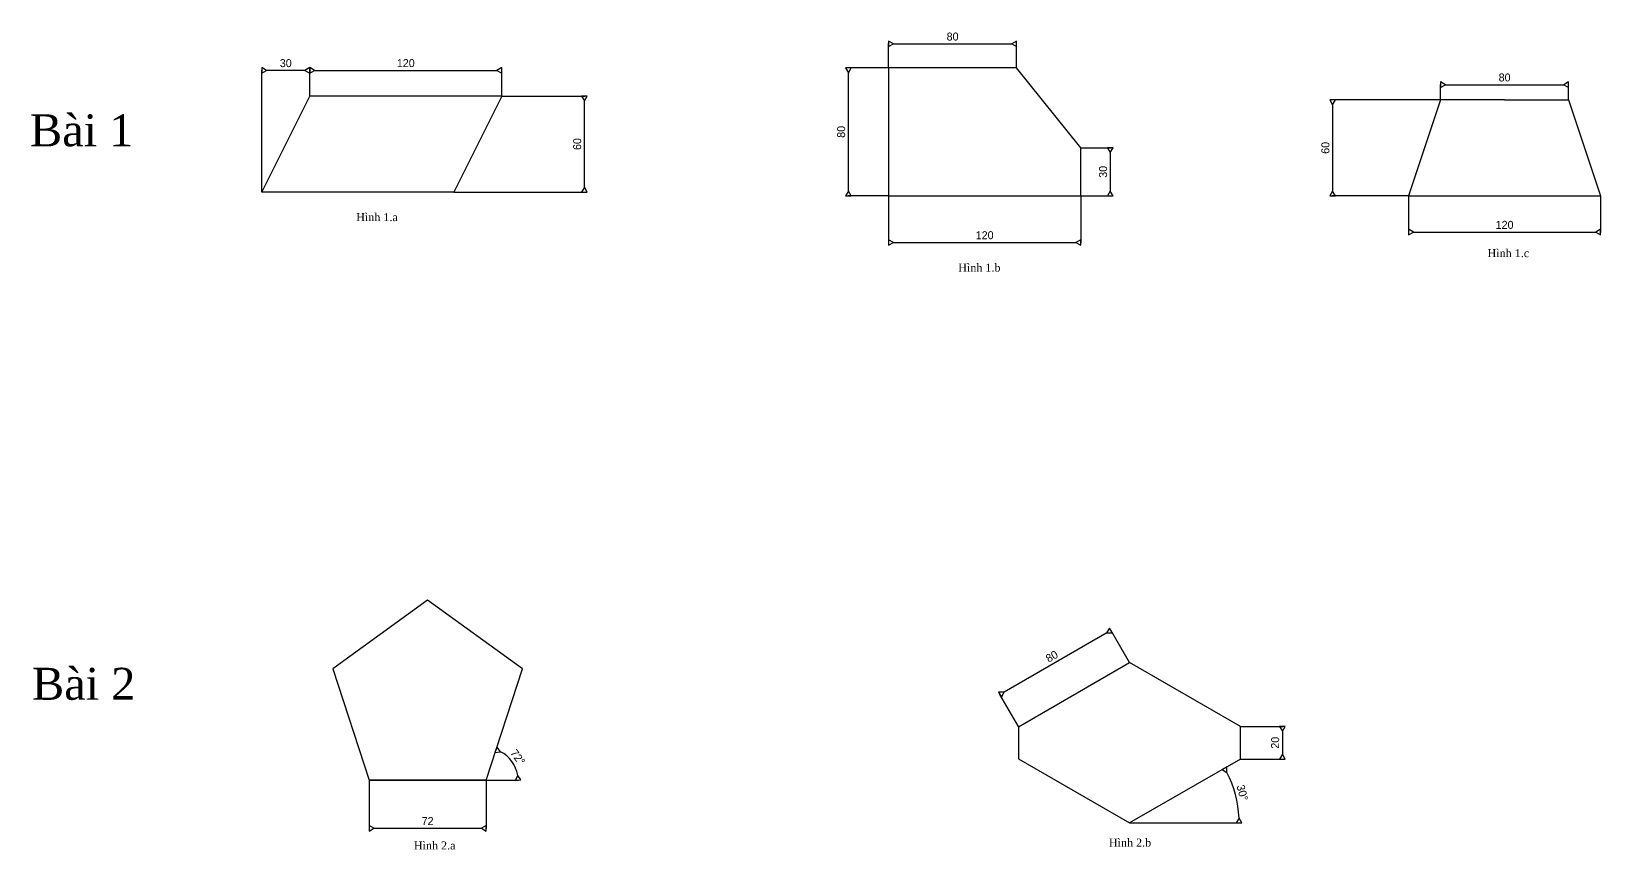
# Model space of a CAD drawing. Header units: inches. Extents: x 90 to 18020, y 90 to 97676.
# Drawn here: x 6139 to 7120, y 97150 to 97661 of the extents above; entities that cross this region are included whole.
import ezdxf

# ---------------------------------------------------------------- set-up
doc = ezdxf.new("R2010")
doc.units = ezdxf.units.IN
doc.header["$MEASUREMENT"] = 0
doc.layers.add('Line1', color=7, linetype='Continuous', lineweight=30)
doc.styles.add('Text1', font='times.ttf')
doc.dimstyles.new('Style1', dxfattribs={"dimtxt": 5, "dimasz": 3, "dimexe": 0.18, "dimexo": 0.0625, "dimgap": 2, "dimtad": 1, "dimtoh": 1, "dimdec": 0, "dimzin": 0, "dimdsep": 46, "dimtxsty": 'Standard', "dimblk": 'DATUMBLANK', "dimcen": 1, "dimadec": 0, "dimazin": 0, "dimtfac": 1, "dimtdec": 0, "dimtofl": 0, "dimtmove": 0, "dimatfit": 1, "dimfxl": 1, "dimtolj": 1, "dimtzin": 0, "dimarcsym": 2})

# ---------------------------------------------------------------- blocks, each defined once
blk = doc.blocks.new('_DatumBlank')
at = {"color": 0, "linetype": 'ByBlock', "lineweight": -2}
for p, q in [((0, 0.58), (-1, 0)), ((-1, 0), (0, -0.58)), ((0, -0.58), (0, 0.58))]:
    blk.add_line(p, q, dxfattribs=at)
blk = doc.blocks.new('*D2')
at = {"color": 0, "lineweight": -2, "transparency": 16777216}
for p, q in [((6313.43, 97621.02), (6313.43, 97637.23)), ((6316.43, 97637.05), (6430.43, 97637.05)), ((6433.43, 97621.02), (6433.43, 97637.23))]:
    blk.add_line(p, q, dxfattribs=at)
at = {"layer": 'Defpoints', "color": 0, "transparency": 16777216}
for p in [(6433.43, 97637.05), (6313.43, 97620.96), (6433.43, 97620.96)]:
    blk.add_point(p, dxfattribs=at)
at = {"color": 0, "lineweight": -2, "transparency": 16777216, "xscale": 3, "yscale": 3, "zscale": 3, "rotation": 180}
blk.add_blockref('_DatumBlank', (6313.43, 97637.05), dxfattribs=at)
at = {"color": 0, "lineweight": -2, "transparency": 16777216, "xscale": 3, "yscale": 3, "zscale": 3}
blk.add_blockref('_DatumBlank', (6433.43, 97637.05), dxfattribs=at)
at = {"color": 0, "transparency": 16777216, "insert": (6373.43, 97641.55), "char_height": 5, "attachment_point": 5}
blk.add_mtext('\\A1;120', dxfattribs=at)
blk = doc.blocks.new('*D6')
at = {"color": 0, "lineweight": -2, "transparency": 16777216}
for p, q in [((6433.49, 97620.96), (6485.26, 97620.96)), ((6485.08, 97563.96), (6485.08, 97617.96)), ((6403.49, 97560.96), (6485.26, 97560.96))]:
    blk.add_line(p, q, dxfattribs=at)
at = {"layer": 'Defpoints', "color": 0, "transparency": 16777216}
for p in [(6433.43, 97620.96), (6485.08, 97620.96), (6403.43, 97560.96)]:
    blk.add_point(p, dxfattribs=at)
at = {"color": 0, "lineweight": -2, "transparency": 16777216, "xscale": 3, "yscale": 3, "zscale": 3}
for p, rotation in [((6485.08, 97620.96), 90), ((6485.08, 97560.96), 270)]:
    blk.add_blockref('_DatumBlank', p, dxfattribs=dict(at, rotation=rotation))
at = {"color": 0, "transparency": 16777216, "insert": (6480.58, 97590.96), "char_height": 5, "attachment_point": 5, "rotation": 90}
blk.add_mtext('\\A1;60', dxfattribs=at)
blk = doc.blocks.new('*D7')
at = {"color": 0, "lineweight": -2, "transparency": 16777216}
for p, q in [((6283.43, 97561.02), (6283.43, 97637.21)), ((6310.43, 97637.03), (6286.43, 97637.03)), ((6313.43, 97621.02), (6313.43, 97637.21))]:
    blk.add_line(p, q, dxfattribs=at)
at = {"layer": 'Defpoints', "color": 0, "transparency": 16777216}
for p in [(6283.43, 97637.03), (6313.43, 97620.96), (6283.43, 97560.96)]:
    blk.add_point(p, dxfattribs=at)
at = {"color": 0, "lineweight": -2, "transparency": 16777216, "xscale": 3, "yscale": 3, "zscale": 3, "rotation": 180}
blk.add_blockref('_DatumBlank', (6283.43, 97637.03), dxfattribs=at)
at = {"color": 0, "lineweight": -2, "transparency": 16777216, "xscale": 3, "yscale": 3, "zscale": 3}
blk.add_blockref('_DatumBlank', (6313.43, 97637.03), dxfattribs=at)
at = {"color": 0, "transparency": 16777216, "insert": (6298.43, 97641.53), "char_height": 5, "attachment_point": 5}
blk.add_mtext('\\A1;30', dxfattribs=at)
blk = doc.blocks.new('*D9')
at = {"color": 0, "lineweight": -2, "transparency": 16777216}
for p, q in [((6675.11, 97638.58), (6649.84, 97638.58)), ((6650.02, 97561.58), (6650.02, 97635.58)), ((6675.11, 97558.58), (6649.84, 97558.58))]:
    blk.add_line(p, q, dxfattribs=at)
at = {"layer": 'Defpoints', "color": 0, "transparency": 16777216}
for p in [(6650.02, 97638.58), (6675.17, 97638.58), (6675.17, 97558.58)]:
    blk.add_point(p, dxfattribs=at)
at = {"color": 0, "lineweight": -2, "transparency": 16777216, "xscale": 3, "yscale": 3, "zscale": 3}
for p, rotation in [((6650.02, 97638.58), 90), ((6650.02, 97558.58), 270)]:
    blk.add_blockref('_DatumBlank', p, dxfattribs=dict(at, rotation=rotation))
at = {"color": 0, "transparency": 16777216, "insert": (6645.52, 97598.58), "char_height": 5, "attachment_point": 5, "rotation": 90}
blk.add_mtext('\\A1;80', dxfattribs=at)
blk = doc.blocks.new('*D10')
at = {"color": 0, "lineweight": -2, "transparency": 16777216}
for p, q in [((6675.17, 97558.52), (6675.17, 97529.23)), ((6795.17, 97558.52), (6795.17, 97529.23)), ((6678.17, 97529.41), (6792.17, 97529.41))]:
    blk.add_line(p, q, dxfattribs=at)
at = {"layer": 'Defpoints', "color": 0, "transparency": 16777216}
for p in [(6675.17, 97558.58), (6795.17, 97558.58), (6795.17, 97529.41)]:
    blk.add_point(p, dxfattribs=at)
at = {"color": 0, "lineweight": -2, "transparency": 16777216, "xscale": 3, "yscale": 3, "zscale": 3, "rotation": 180}
blk.add_blockref('_DatumBlank', (6675.17, 97529.41), dxfattribs=at)
at = {"color": 0, "lineweight": -2, "transparency": 16777216, "xscale": 3, "yscale": 3, "zscale": 3}
blk.add_blockref('_DatumBlank', (6795.17, 97529.41), dxfattribs=at)
at = {"color": 0, "transparency": 16777216, "insert": (6735.17, 97533.91), "char_height": 5, "attachment_point": 5}
blk.add_mtext('\\A1;120', dxfattribs=at)
blk = doc.blocks.new('*D11')
at = {"color": 0, "lineweight": -2, "transparency": 16777216}
for p, q in [((6795.23, 97588.58), (6813.86, 97588.58)), ((6813.68, 97585.58), (6813.68, 97561.58)), ((6795.23, 97558.58), (6813.86, 97558.58))]:
    blk.add_line(p, q, dxfattribs=at)
at = {"layer": 'Defpoints', "color": 0, "transparency": 16777216}
for p in [(6795.17, 97588.58), (6795.17, 97558.58), (6813.68, 97558.58)]:
    blk.add_point(p, dxfattribs=at)
at = {"color": 0, "lineweight": -2, "transparency": 16777216, "xscale": 3, "yscale": 3, "zscale": 3}
for p, rotation in [((6813.68, 97588.58), 90), ((6813.68, 97558.58), 270)]:
    blk.add_blockref('_DatumBlank', p, dxfattribs=dict(at, rotation=rotation))
at = {"color": 0, "transparency": 16777216, "insert": (6809.18, 97573.58), "char_height": 5, "attachment_point": 5, "rotation": 90}
blk.add_mtext('\\A1;30', dxfattribs=at)
blk = doc.blocks.new('*D12')
at = {"color": 0, "lineweight": -2, "transparency": 16777216}
for p, q in [((6675.11, 97638.64), (6675.11, 97653.82)), ((6678.11, 97653.64), (6752.17, 97653.64)), ((6755.17, 97638.64), (6755.17, 97653.82))]:
    blk.add_line(p, q, dxfattribs=at)
at = {"layer": 'Defpoints', "color": 0, "transparency": 16777216}
for p in [(6755.17, 97653.64), (6675.11, 97638.58), (6755.17, 97638.58)]:
    blk.add_point(p, dxfattribs=at)
at = {"color": 0, "lineweight": -2, "transparency": 16777216, "xscale": 3, "yscale": 3, "zscale": 3, "rotation": 180}
blk.add_blockref('_DatumBlank', (6675.11, 97653.64), dxfattribs=at)
at = {"color": 0, "lineweight": -2, "transparency": 16777216, "xscale": 3, "yscale": 3, "zscale": 3}
blk.add_blockref('_DatumBlank', (6755.17, 97653.64), dxfattribs=at)
at = {"color": 0, "transparency": 16777216, "insert": (6715.14, 97658.14), "char_height": 5, "attachment_point": 5}
blk.add_mtext('\\A1;80', dxfattribs=at)
blk = doc.blocks.new('*D13')
at = {"color": 0, "lineweight": -2, "transparency": 16777216}
for p, q in [((7020.02, 97618.58), (6952.43, 97618.58)), ((6952.61, 97615.58), (6952.61, 97561.58)), ((7000.02, 97558.58), (6952.43, 97558.58))]:
    blk.add_line(p, q, dxfattribs=at)
at = {"layer": 'Defpoints', "color": 0, "transparency": 16777216}
for p in [(7020.08, 97618.58), (6952.61, 97558.58), (7000.08, 97558.58)]:
    blk.add_point(p, dxfattribs=at)
at = {"color": 0, "lineweight": -2, "transparency": 16777216, "xscale": 3, "yscale": 3, "zscale": 3}
for p, rotation in [((6952.61, 97618.58), 90), ((6952.61, 97558.58), 270)]:
    blk.add_blockref('_DatumBlank', p, dxfattribs=dict(at, rotation=rotation))
at = {"color": 0, "transparency": 16777216, "insert": (6948.11, 97588.58), "char_height": 5, "attachment_point": 5, "rotation": 90}
blk.add_mtext('\\A1;60', dxfattribs=at)
blk = doc.blocks.new('*D14')
at = {"color": 0, "lineweight": -2, "transparency": 16777216}
for p, q in [((7000.08, 97558.52), (7000.08, 97535.72)), ((7120.08, 97558.52), (7120.08, 97535.72)), ((7003.08, 97535.9), (7117.08, 97535.9))]:
    blk.add_line(p, q, dxfattribs=at)
at = {"layer": 'Defpoints', "color": 0, "transparency": 16777216}
for p in [(7000.08, 97558.58), (7120.08, 97558.58), (7120.08, 97535.9)]:
    blk.add_point(p, dxfattribs=at)
at = {"color": 0, "lineweight": -2, "transparency": 16777216, "xscale": 3, "yscale": 3, "zscale": 3, "rotation": 180}
blk.add_blockref('_DatumBlank', (7000.08, 97535.9), dxfattribs=at)
at = {"color": 0, "lineweight": -2, "transparency": 16777216, "xscale": 3, "yscale": 3, "zscale": 3}
blk.add_blockref('_DatumBlank', (7120.08, 97535.9), dxfattribs=at)
at = {"color": 0, "transparency": 16777216, "insert": (7060.08, 97540.4), "char_height": 5, "attachment_point": 5}
blk.add_mtext('\\A1;120', dxfattribs=at)
blk = doc.blocks.new('*D15')
at = {"color": 0, "lineweight": -2, "transparency": 16777216}
for p, q in [((7020.08, 97618.64), (7020.08, 97628.25)), ((7023.08, 97628.07), (7097.08, 97628.07)), ((7100.08, 97618.64), (7100.08, 97628.25))]:
    blk.add_line(p, q, dxfattribs=at)
at = {"layer": 'Defpoints', "color": 0, "transparency": 16777216}
for p in [(7100.08, 97628.07), (7020.08, 97618.58), (7100.08, 97618.58)]:
    blk.add_point(p, dxfattribs=at)
at = {"color": 0, "lineweight": -2, "transparency": 16777216, "xscale": 3, "yscale": 3, "zscale": 3, "rotation": 180}
blk.add_blockref('_DatumBlank', (7020.08, 97628.07), dxfattribs=at)
at = {"color": 0, "lineweight": -2, "transparency": 16777216, "xscale": 3, "yscale": 3, "zscale": 3}
blk.add_blockref('_DatumBlank', (7100.08, 97628.07), dxfattribs=at)
at = {"color": 0, "transparency": 16777216, "insert": (7060.08, 97632.57), "char_height": 5, "attachment_point": 5}
blk.add_mtext('\\A1;80', dxfattribs=at)
blk = doc.blocks.new('*D33')
at = {"color": 0, "lineweight": -2, "transparency": 16777216}
for p, q in [((6350.5, 97193.15), (6350.5, 97162.96)), ((6423.68, 97193.15), (6423.68, 97162.96)), ((6353.5, 97163.14), (6420.68, 97163.14))]:
    blk.add_line(p, q, dxfattribs=at)
at = {"layer": 'Defpoints', "color": 0, "transparency": 16777216}
for p in [(6350.5, 97193.21), (6423.68, 97193.21), (6423.68, 97163.14)]:
    blk.add_point(p, dxfattribs=at)
at = {"color": 0, "lineweight": -2, "transparency": 16777216, "xscale": 3, "yscale": 3, "zscale": 3, "rotation": 180}
blk.add_blockref('_DatumBlank', (6350.5, 97163.14), dxfattribs=at)
at = {"color": 0, "lineweight": -2, "transparency": 16777216, "xscale": 3, "yscale": 3, "zscale": 3}
blk.add_blockref('_DatumBlank', (6423.68, 97163.14), dxfattribs=at)
at = {"color": 0, "transparency": 16777216, "insert": (6387.09, 97167.64), "char_height": 5, "attachment_point": 5}
blk.add_mtext('\\A1;72', dxfattribs=at)
blk = doc.blocks.new('*D34')
at = {"color": 0, "lineweight": -2, "transparency": 16777216}
blk.add_line((6423.75, 97193.21), (6443.78, 97193.21), dxfattribs=at)
blk.add_arc((6423.68, 97193.21), 19.91, 8.63945, 63.36055, dxfattribs=at)
at = {"layer": 'Defpoints', "color": 0, "transparency": 16777216}
for p in [(6446.3, 97262.81), (6441.88, 97201.31), (6350.5, 97193.21), (6423.68, 97193.21), (6423.68, 97193.21)]:
    blk.add_point(p, dxfattribs=at)
at = {"color": 0, "lineweight": -2, "transparency": 16777216, "xscale": 3, "yscale": 3, "zscale": 3}
for p, rotation in [((6429.84, 97212.15), 157.6802740364679), ((6443.6, 97193.21), 274.3197259635442)]:
    blk.add_blockref('_DatumBlank', p, dxfattribs=dict(at, rotation=rotation))
at = {"color": 0, "transparency": 16777216, "insert": (6443.44, 97207.56), "char_height": 5, "attachment_point": 5, "rotation": 306}
blk.add_mtext('\\A1;72°', dxfattribs=at)
blk = doc.blocks.new('*D35')
at = {"color": 0, "lineweight": -2, "transparency": 16777216}
for p, q in [((6825.59, 97266.77), (6813.92, 97286.9)), ((6811.42, 97285.24), (6747.39, 97248.15)), ((6756.36, 97226.67), (6744.7, 97246.8))]:
    blk.add_line(p, q, dxfattribs=at)
at = {"layer": 'Defpoints', "color": 0, "transparency": 16777216}
for p in [(6825.62, 97266.71), (6744.79, 97246.65), (6756.39, 97226.61)]:
    blk.add_point(p, dxfattribs=at)
at = {"color": 0, "lineweight": -2, "transparency": 16777216, "xscale": 3, "yscale": 3, "zscale": 3}
for p, rotation in [((6814.01, 97286.75), 30.08236951760135), ((6744.79, 97246.65), 210.0823695176014)]:
    blk.add_blockref('_DatumBlank', p, dxfattribs=dict(at, rotation=rotation))
at = {"color": 0, "transparency": 16777216, "insert": (6777.15, 97270.59), "char_height": 5, "attachment_point": 5, "rotation": 30.08237}
blk.add_mtext('\\A1;80', dxfattribs=at)
blk = doc.blocks.new('*D36')
at = {"color": 0, "lineweight": -2, "transparency": 16777216}
for p, q in [((6895.02, 97226.81), (6921.4, 97226.81)), ((6921.22, 97223.81), (6921.22, 97209.42)), ((6895.02, 97206.42), (6921.4, 97206.42))]:
    blk.add_line(p, q, dxfattribs=at)
at = {"layer": 'Defpoints', "color": 0, "transparency": 16777216}
for p in [(6894.96, 97226.81), (6894.96, 97206.42), (6921.22, 97206.42)]:
    blk.add_point(p, dxfattribs=at)
at = {"color": 0, "lineweight": -2, "transparency": 16777216, "xscale": 3, "yscale": 3, "zscale": 3}
for p, rotation in [((6921.22, 97226.81), 90), ((6921.22, 97206.42), 270)]:
    blk.add_blockref('_DatumBlank', p, dxfattribs=dict(at, rotation=rotation))
at = {"color": 0, "transparency": 16777216, "insert": (6916.72, 97216.61), "char_height": 5, "attachment_point": 5, "rotation": 90}
blk.add_mtext('\\A1;20', dxfattribs=at)
blk = doc.blocks.new('*D37')
at = {"color": 0, "lineweight": -2, "transparency": 16777216}
blk.add_line((6864.38, 97166.52), (6894.36, 97166.52), dxfattribs=at)
blk.add_arc((6825.62, 97166.52), 68.57, 2.50711, 27.41052, dxfattribs=at)
at = {"layer": 'Defpoints', "color": 0, "transparency": 16777216}
for p in [(6894.96, 97206.42), (6893.15, 97178.39), (6825.62, 97166.52), (6825.62, 97166.52), (6864.31, 97166.52)]:
    blk.add_point(p, dxfattribs=at)
at = {"color": 0, "lineweight": -2, "transparency": 16777216, "xscale": 3, "yscale": 3, "zscale": 3}
for p, rotation in [((6885.05, 97200.71), 118.6640761667358), ((6894.18, 97166.52), 271.2535543156857)]:
    blk.add_blockref('_DatumBlank', p, dxfattribs=dict(at, rotation=rotation))
at = {"color": 0, "transparency": 16777216, "insert": (6896.21, 97185.38), "char_height": 5, "attachment_point": 5, "rotation": 284.95882}
blk.add_mtext('\\A1;30°', dxfattribs=at)

msp = doc.modelspace()

# ---------------------------------------------------------------- linework, layer by layer
for p, q in [((6423.68, 97193.21), (6350.5, 97193.21)), ((6825.62, 97166.52), (6864.31, 97166.52))]:
    msp.add_line(p, q)
at = {"layer": 'Line1'}
for p, q in [((6755.17, 97638.58), (6675.17, 97638.58)), ((6675.17, 97638.58), (6675.17, 97558.58)), ((6795.17, 97588.58), (6755.17, 97638.58)), ((6283.43, 97560.96), (6313.43, 97620.96)), ((6433.43, 97620.96), (6313.43, 97620.96)), ((6433.43, 97620.96), (6403.43, 97560.96)), ((7020.08, 97618.58), (7000.08, 97558.58)), ((7060.08, 97618.58), (7020.08, 97618.58)), ((7060.08, 97618.58), (7100.08, 97618.58)), ((7100.08, 97618.58), (7120.08, 97558.58)), ((6795.17, 97558.58), (6795.17, 97588.58)), ((6403.43, 97560.96), (6283.43, 97560.96)), ((6675.17, 97558.58), (6795.17, 97558.58)), ((7000.08, 97558.58), (7120.08, 97558.58)), ((6756.39, 97226.61), (6825.62, 97266.71)), ((6894.96, 97226.81), (6825.62, 97266.71)), ((6756.39, 97226.61), (6756.39, 97206.61)), ((6894.84, 97226.61), (6894.84, 97206.61)), ((6756.39, 97206.61), (6825.62, 97166.52)), ((6894.96, 97206.42), (6825.62, 97166.52))]:
    msp.add_line(p, q, dxfattribs=at)
msp.add_lwpolyline([(6423.68, 97193.21), (6446.3, 97262.81), (6387.09, 97305.83), (6327.89, 97262.81), (6350.5, 97193.21)], close=True, dxfattribs=at)

# ---------------------------------------------------------------- texts
at = {"color": 2, "style": 'Text1'}
for s, height, p in [('Bài 1', 20, (6138.61, 97589.56)), ('Hình 1.a', 5, (6342.44, 97542.78)), ('Hình 1.c', 5, (7049.4, 97520.26)), ('Hình 1.b', 5, (6718.65, 97511.2)), ('Bài 2', 20, (6139.87, 97243.47)), ('Hình 2.a', 5, (6378.47, 97149.88)), ('Hình 2.b', 5, (6812.78, 97151.65))]:
    msp.add_text(s, height=height, dxfattribs=at).set_placement(p)

# ---------------------------------------------------------------- dimensions: what is measured, and where the dimension line sits
for base, p1, p2, picture, middle in [((6755.17, 97653.64), (6675.11, 97638.58), (6755.17, 97638.58), '*D12', (6715.14, 97658.14)), ((7100.08, 97628.07), (7020.08, 97618.58), (7100.08, 97618.58), '*D15', (7060.08, 97632.57)), ((6795.17, 97529.41), (6675.17, 97558.58), (6795.17, 97558.58), '*D10', (6735.17, 97533.91)), ((7120.08, 97535.9), (7000.08, 97558.58), (7120.08, 97558.58), '*D14', (7060.08, 97540.4))]:
    dim = msp.add_linear_dim(base=base, p1=p1, p2=p2, dimstyle='Style1')
    dim.commit()
    dim.dimension.update_dxf_attribs({"geometry": picture, "text_midpoint": middle})
for base, p1, p2, text, picture, middle in [((6283.43, 97637.03), (6313.43, 97620.96), (6283.43, 97560.96), '30', '*D7', (6298.43, 97641.53)), ((6433.43, 97637.05), (6313.43, 97620.96), (6433.43, 97620.96), '120', '*D2', (6373.43, 97641.55)), ((6423.68, 97163.14), (6350.5, 97193.21), (6423.68, 97193.21), '72', '*D33', (6387.09, 97167.64))]:
    dim = msp.add_linear_dim(base=base, p1=p1, p2=p2, text=text, dimstyle='Style1')
    dim.commit()
    dim.dimension.update_dxf_attribs({"geometry": picture, "text_midpoint": middle})
for base, p1, p2, picture, middle in [((6650.02, 97638.58), (6675.17, 97558.58), (6675.17, 97638.58), '*D9', (6645.52, 97598.58)), ((6952.61, 97558.58), (7020.08, 97618.58), (7000.08, 97558.58), '*D13', (6948.11, 97588.58)), ((6813.68, 97558.58), (6795.17, 97588.58), (6795.17, 97558.58), '*D11', (6809.18, 97573.58)), ((6921.22, 97206.42), (6894.96, 97226.81), (6894.96, 97206.42), '*D36', (6916.72, 97216.61))]:
    dim = msp.add_linear_dim(base=base, p1=p1, p2=p2, angle=90, dimstyle='Style1')
    dim.commit()
    dim.dimension.update_dxf_attribs({"geometry": picture, "text_midpoint": middle})
dim = msp.add_linear_dim(base=(6485.08, 97620.96), p1=(6403.43, 97560.96), p2=(6433.43, 97620.96), angle=90, text='60', dimstyle='Style1')
dim.commit()
dim.dimension.update_dxf_attribs({"geometry": '*D6', "text_midpoint": (6480.58, 97590.96)})
dim = msp.add_aligned_dim(p1=(6825.62, 97266.71), p2=(6756.39, 97226.61), distance=-23.15, dimstyle='Style1')
dim.commit()
dim.dimension.update_dxf_attribs({"geometry": '*D35', "text_midpoint": (6777.15, 97270.59)})
for base, line1, line2, picture, middle in [((6441.88, 97201.31), ((6423.68, 97193.21), (6350.5, 97193.21)), ((6423.68, 97193.21), (6446.3, 97262.81)), '*D34', (6443.44, 97207.56)), ((6893.15, 97178.39), ((6825.62, 97166.52), (6864.31, 97166.52)), ((6894.96, 97206.42), (6825.62, 97166.52)), '*D37', (6896.21, 97185.38))]:
    dim = msp.add_angular_dim_2l(base=base, line1=line1, line2=line2, dimstyle='Style1')
    dim.commit()
    dim.dimension.update_dxf_attribs({"geometry": picture, "text_midpoint": middle})

doc.saveas('drawing.dxf')
